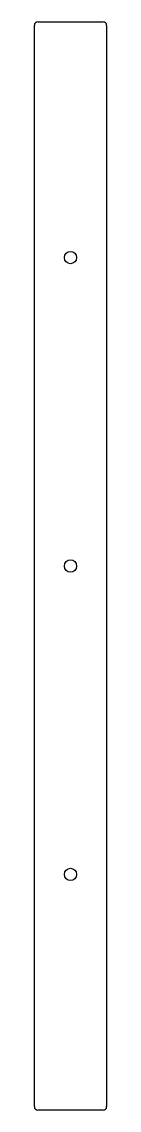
# Model space of a CAD drawing. Header units: millimetres. Extents: x -182 to -161, y -150 to 150.
import ezdxf

# ---------------------------------------------------------------- set-up
doc = ezdxf.new("R2010")
doc.units = ezdxf.units.MM

msp = doc.modelspace()

# ---------------------------------------------------------------- linework, layer by layer
at = {"color": 7, "linetype": 'Continuous', "lineweight": 25}
for p, q in [((-181.5, -149), (-181.5, 149)), ((-180.5, 150), (-162.5, 150)), ((-161.5, 149), (-161.5, -149)), ((-162.5, -150), (-180.5, -150))]:
    msp.add_line(p, q, dxfattribs=at)
for centre in [(-171.5, 85), (-171.5, 0), (-171.5, -85)]:
    msp.add_circle(centre, 1.7, dxfattribs=at)
for centre, start, end in [((-180.5, 149), 90, 180), ((-162.5, 149), 0, 90), ((-180.5, -149), 180, 270), ((-162.5, -149), 270, 360)]:
    msp.add_arc(centre, 1, start, end, dxfattribs=at)

doc.saveas('drawing.dxf')
